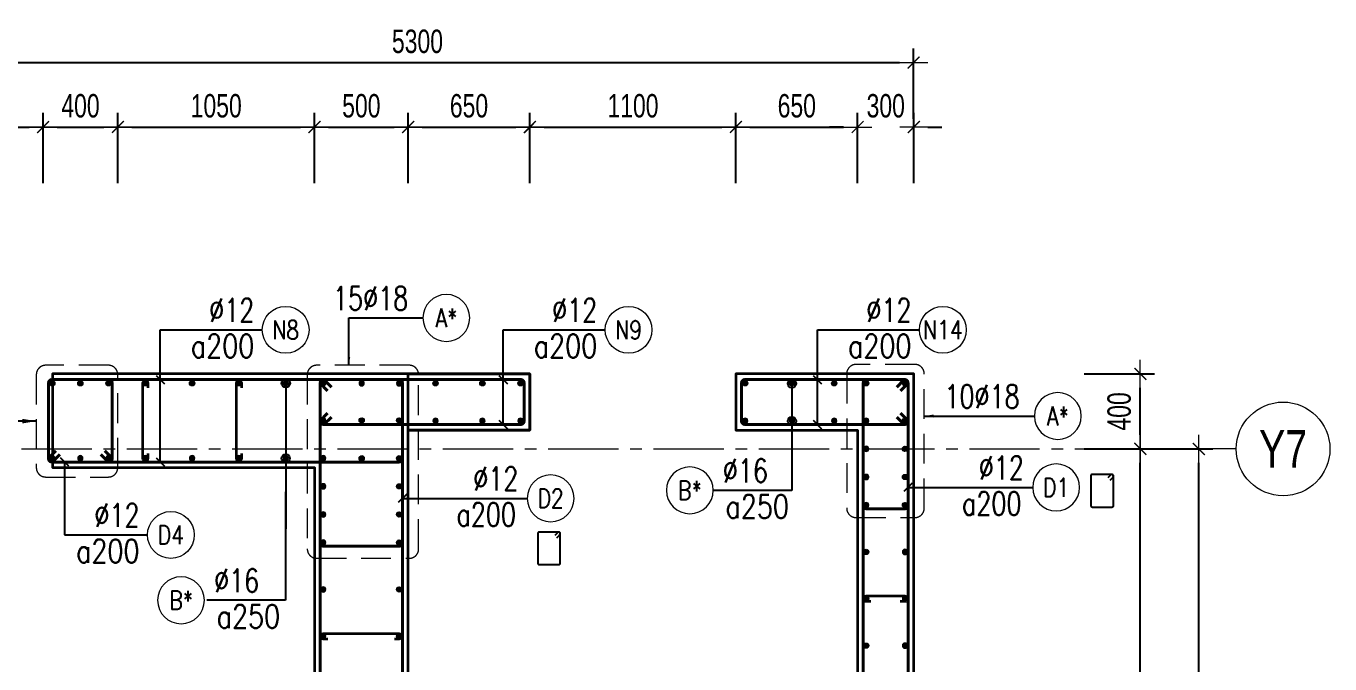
# Model space of a CAD drawing. Header units: millimetres. Extents: x 988833 to 1318015, y -9365 to 47591.
# Drawn here: x 1016543 to 1023507, y 11339 to 14743 of the extents above; entities that cross this region are included whole.
import ezdxf
from ezdxf.enums import TextEntityAlignment as Align

# ---------------------------------------------------------------- set-up
doc = ezdxf.new("R2010")
doc.units = ezdxf.units.MM
doc.header["$MEASUREMENT"] = 0
doc.linetypes.add('HIDDEN2', pattern=[4.7625, 3.175, -1.5875])
doc.linetypes.add('OF_Grid_1$0$CENTER2', pattern=[1.125, 0.75, -0.125, 0.125, -0.125])
doc.layers.get('0').update_dxf_attribs({"lineweight": 20})
doc.layers.get('Defpoints').update_dxf_attribs({"color": 151, "lineweight": 9})
for name, color, linetype, lineweight in [('KC-LEADER', 153, 'Continuous', 18), ('KC-THEP', 6, 'Continuous', 40), ('NDC_S_DIM', 1, 'Continuous', 15), ('NDC_S_HIDDEN', 8, 'HIDDEN2', 13), ('NDC_S_LEADER', 1, 'Continuous', 15), ('NDC_S_REBAR', 4, 'Continuous', 35), ('NDC_S_STIRRUP', 4, 'Continuous', 40), ('NDC_S_VN TEXT', 7, 'Continuous', 20), ('NDC_S_WALL', 6, 'Continuous', 35), ('OF_Core wall_1.2(B1-19F)$0$OF_Core wall_2(B3-19F)$0$NDC_S_WALL', 6, 'Continuous', 35), ('OF_Core wall_2(B3-19F)$0$NDC_S_WALL', 6, 'Continuous', 35), ('OF_Grid_1$0$NDC_S_AXIS', 5, 'OF_Grid_1$0$CENTER2', 13), ('OF_Grid_1$0$NDC_S_SYMBOL', 1, 'Continuous', 15), ('OF_Grid_1$0$NDC_S_TEXT SYMBOL', 7, 'Continuous', 20)]:
    doc.layers.add(name, color=color, linetype=linetype, lineweight=lineweight)
doc.layers.add('Ligature', color=1, linetype='Continuous')
doc.styles.add('NDC_ARIAL', font='arial.ttf', dxfattribs={"width": 0.85})
doc.styles.add('NDC_DIM', font='', dxfattribs={"width": 0.75})
doc.styles.add('NDC_EN TXT', font='romans.shx', dxfattribs={"width": 0.8})
doc.styles.add('OF_Grid_1$0$NDC_ANNO', font='', dxfattribs={"width": 0.8})
doc.styles.get('NDC_DIM').set_extended_font_data('Dotum')
doc.styles.get('OF_Grid_1$0$NDC_ANNO').set_extended_font_data('Dotum')
doc.dimstyles.new('NDC_1-50', dxfattribs={"dimscale": 50, "dimtxt": 2.5, "dimasz": 1, "dimexe": 1.5, "dimexo": 0, "dimgap": 0.8, "dimtad": 1, "dimdec": 0, "dimdsep": 46, "dimtxsty": 'NDC_ARIAL', "dimblk": 'DIMMARK', "dimcen": 49999.938995, "dimdle": 1.5, "dimclrd": 1, "dimclre": 1, "dimclrt": 3, "dimadec": 0, "dimazin": 0, "dimtfac": 1, "dimtdec": 0, "dimtix": 1, "dimtmove": 2, "dimatfit": 3, "dimfxl": 1, "dimarcsym": 0})
doc.dimstyles.new('NDC_dim_30', dxfattribs={"dimscale": 30, "dimtxt": 2.5, "dimasz": 1.5, "dimexe": 1.5, "dimexo": 2.5, "dimgap": 1, "dimtad": 1, "dimdec": 0, "dimzin": 0, "dimdsep": 46, "dimtxsty": 'NDC_DIM', "dimblk": 'DIMMARK', "dimcen": 0.09, "dimdle": 1.2, "dimclrd": 1, "dimclre": 1, "dimclrt": 3, "dimadec": 0, "dimazin": 0, "dimtfac": 1, "dimtdec": 0, "dimtix": 1, "dimtofl": 0, "dimtmove": 0, "dimatfit": 3, "dimfxl": 6, "dimfxlon": 1, "dimtolj": 1, "dimtzin": 0, "dimarcsym": 0})
doc.dimstyles.new('NDC_dim_50', dxfattribs={"dimscale": 50, "dimtxt": 2.5, "dimasz": 1.5, "dimexe": 1.5, "dimexo": 2.5, "dimgap": 1, "dimtad": 1, "dimdec": 0, "dimzin": 0, "dimdsep": 46, "dimtxsty": 'NDC_DIM', "dimblk": 'DIMMARK', "dimcen": 0.09, "dimdle": 1.2, "dimclrd": 1, "dimclre": 1, "dimclrt": 3, "dimadec": 0, "dimazin": 0, "dimtfac": 1, "dimtdec": 0, "dimtix": 1, "dimtofl": 0, "dimtmove": 0, "dimatfit": 3, "dimfxl": 6, "dimfxlon": 1, "dimtolj": 1, "dimtzin": 0, "dimarcsym": 0})

# ---------------------------------------------------------------- blocks, each defined once
blk = doc.blocks.new('THEP')
at = {"layer": 'KC-LEADER', "color": 6}
blk.add_circle((0, 0), 14, dxfattribs=at)
at = {"layer": 'KC-THEP'}
for p, q in [((-14, 0), (14, 0)), ((9.9, 9.9), (-9.9, -9.9)), ((-9.9, 9.9), (9.9, -9.9)), ((0, 14), (0, -14))]:
    blk.add_line(p, q, dxfattribs=at)
blk = doc.blocks.new('DIMMARK')
at = {"layer": 'NDC_S_DIM', "color": 1}
blk.add_line((-1.5, 0), (1, 0), dxfattribs=at)
at = {"layer": 'NDC_S_DIM', "color": 2, "const_width": 0.1}
blk.add_lwpolyline([(-0.424, -0.424), (0.424, 0.424)], dxfattribs=at)
blk = doc.blocks.new('*U13')
blk.add_circle((-2.5, 0), 2.5)
at = {"layer": 'NDC_S_VN TEXT', "color": 3, "style": 'NDC_EN TXT', "width": 0.75}
blk.add_attdef('DK1', (0.5, 0.85), '', height=2.5, dxfattribs=at)
at = {"layer": 'NDC_S_VN TEXT', "color": 7, "style": 'NDC_EN TXT', "width": 0.8}
blk.add_attdef('SH2', text='', height=2, dxfattribs=at).set_placement((-2.5, 0), align=Align.MIDDLE)
blk = doc.blocks.new('*U11')
blk.add_circle((-2.5, 0), 2.5)
at = {"layer": 'NDC_S_VN TEXT', "color": 3, "style": 'NDC_EN TXT', "width": 0.75}
for tag, p in [('DK1', (0.5, 0.85)), ('KC1', (0.5, -2.97))]:
    blk.add_attdef(tag, p, '', height=2.5, dxfattribs=at)
at = {"layer": 'NDC_S_VN TEXT', "color": 7, "style": 'NDC_EN TXT', "width": 0.8}
blk.add_attdef('SH2', text='', height=2, dxfattribs=at).set_placement((-2.5, 0), align=Align.MIDDLE)
blk = doc.blocks.new('*U10')
blk.add_circle((2.5, 0), 2.5)
at = {"layer": 'NDC_S_VN TEXT', "color": 3, "style": 'NDC_EN TXT'}
for tag, width, p in [('DK2', 0.75, (-0.85, 0.85)), ('KC2', 0.8, (-0.85, -2.97))]:
    blk.add_attdef(tag, text='', height=2.5, dxfattribs=dict(at, width=width)).set_placement(p, align=Align.RIGHT)
at = {"layer": 'NDC_S_VN TEXT', "color": 7, "style": 'NDC_EN TXT', "width": 0.8}
blk.add_attdef('SH3', text='', height=2, dxfattribs=at).set_placement((2.5, 0), align=Align.MIDDLE)
blk = doc.blocks.new('*D314')
at = {"layer": 'Defpoints', "color": 0, "ltscale": 200, "transparency": 16777216}
for p in [(1017033.4, 14204.1), (1016633.4, 12537.4), (1017033.4, 12568.9)]:
    blk.add_point(p, dxfattribs=at)
at = {"layer": 'NDC_S_DIM', "color": 1, "lineweight": -2, "ltscale": 200, "transparency": 16777216}
for p, q in [((1016633.4, 13904.1), (1016633.4, 14279.1)), ((1017033.4, 13904.1), (1017033.4, 14279.1)), ((1016708.4, 14204.1), (1016958.4, 14204.1))]:
    blk.add_line(p, q, dxfattribs=at)
at = {"layer": 'NDC_S_DIM', "color": 1, "lineweight": -2, "ltscale": 200, "transparency": 16777216, "xscale": 75, "yscale": 75, "zscale": 75, "rotation": 180}
blk.add_blockref('DIMMARK', (1016633.4, 14204.1), dxfattribs=at)
at = {"layer": 'NDC_S_DIM', "color": 1, "lineweight": -2, "ltscale": 200, "transparency": 16777216, "xscale": 75, "yscale": 75, "zscale": 75}
blk.add_blockref('DIMMARK', (1017033.4, 14204.1), dxfattribs=at)
at = {"layer": 'NDC_S_DIM', "color": 3, "ltscale": 200, "transparency": 16777216, "insert": (1016833.4, 14316.7), "char_height": 125, "attachment_point": 5, "style": 'NDC_DIM'}
blk.add_mtext('\\A1;400', dxfattribs=at)
blk = doc.blocks.new('*D315')
at = {"layer": 'Defpoints', "color": 0, "ltscale": 200, "transparency": 16777216}
for p in [(1018083.4, 14204.1), (1017033.4, 12568.9), (1018083.4, 12386.3)]:
    blk.add_point(p, dxfattribs=at)
at = {"layer": 'NDC_S_DIM', "color": 1, "lineweight": -2, "ltscale": 200, "transparency": 16777216}
for p, q in [((1017033.4, 13904.1), (1017033.4, 14279.1)), ((1018083.4, 13904.1), (1018083.4, 14279.1)), ((1017108.4, 14204.1), (1018008.4, 14204.1))]:
    blk.add_line(p, q, dxfattribs=at)
at = {"layer": 'NDC_S_DIM', "color": 1, "lineweight": -2, "ltscale": 200, "transparency": 16777216, "xscale": 75, "yscale": 75, "zscale": 75, "rotation": 180}
blk.add_blockref('DIMMARK', (1017033.4, 14204.1), dxfattribs=at)
at = {"layer": 'NDC_S_DIM', "color": 1, "lineweight": -2, "ltscale": 200, "transparency": 16777216, "xscale": 75, "yscale": 75, "zscale": 75}
blk.add_blockref('DIMMARK', (1018083.4, 14204.1), dxfattribs=at)
at = {"layer": 'NDC_S_DIM', "color": 3, "ltscale": 200, "transparency": 16777216, "insert": (1017558.4, 14316.7), "char_height": 125, "attachment_point": 5, "style": 'NDC_DIM'}
blk.add_mtext('\\A1;1050', dxfattribs=at)
blk = doc.blocks.new('*D316')
at = {"layer": 'Defpoints', "color": 0, "ltscale": 200, "transparency": 16777216}
for p in [(1018583.4, 14204.1), (1018583.4, 12586.3), (1018083.4, 12386.3)]:
    blk.add_point(p, dxfattribs=at)
at = {"layer": 'NDC_S_DIM', "color": 1, "lineweight": -2, "ltscale": 200, "transparency": 16777216}
for p, q in [((1018083.4, 13904.1), (1018083.4, 14279.1)), ((1018583.4, 13904.1), (1018583.4, 14279.1)), ((1018158.4, 14204.1), (1018508.4, 14204.1))]:
    blk.add_line(p, q, dxfattribs=at)
at = {"layer": 'NDC_S_DIM', "color": 1, "lineweight": -2, "ltscale": 200, "transparency": 16777216, "xscale": 75, "yscale": 75, "zscale": 75, "rotation": 180}
blk.add_blockref('DIMMARK', (1018083.4, 14204.1), dxfattribs=at)
at = {"layer": 'NDC_S_DIM', "color": 1, "lineweight": -2, "ltscale": 200, "transparency": 16777216, "xscale": 75, "yscale": 75, "zscale": 75}
blk.add_blockref('DIMMARK', (1018583.4, 14204.1), dxfattribs=at)
at = {"layer": 'NDC_S_DIM', "color": 3, "ltscale": 200, "transparency": 16777216, "insert": (1018333.4, 14316.7), "char_height": 125, "attachment_point": 5, "style": 'NDC_DIM'}
blk.add_mtext('\\A1;500', dxfattribs=at)
blk = doc.blocks.new('*D317')
at = {"layer": 'Defpoints', "color": 0, "ltscale": 200, "transparency": 16777216}
for p in [(1019233.2, 14204.1), (1018583.4, 12586.3), (1019233.2, 12586.3)]:
    blk.add_point(p, dxfattribs=at)
at = {"layer": 'NDC_S_DIM', "color": 1, "lineweight": -2, "ltscale": 200, "transparency": 16777216}
for p, q in [((1018583.4, 13904.1), (1018583.4, 14279.1)), ((1019233.2, 13904.1), (1019233.2, 14279.1)), ((1018658.4, 14204.1), (1019158.2, 14204.1))]:
    blk.add_line(p, q, dxfattribs=at)
at = {"layer": 'NDC_S_DIM', "color": 1, "lineweight": -2, "ltscale": 200, "transparency": 16777216, "xscale": 75, "yscale": 75, "zscale": 75, "rotation": 180}
blk.add_blockref('DIMMARK', (1018583.4, 14204.1), dxfattribs=at)
at = {"layer": 'NDC_S_DIM', "color": 1, "lineweight": -2, "ltscale": 200, "transparency": 16777216, "xscale": 75, "yscale": 75, "zscale": 75}
blk.add_blockref('DIMMARK', (1019233.2, 14204.1), dxfattribs=at)
at = {"layer": 'NDC_S_DIM', "color": 3, "ltscale": 200, "transparency": 16777216, "insert": (1018908.3, 14316.7), "char_height": 125, "attachment_point": 5, "style": 'NDC_DIM'}
blk.add_mtext('\\A1;650', dxfattribs=at)
blk = doc.blocks.new('*D318')
at = {"layer": 'Defpoints', "color": 0, "ltscale": 200, "transparency": 16777216}
for p in [(1020334.2, 14204.1), (1019234.2, 12586.3), (1020334.2, 12586.3)]:
    blk.add_point(p, dxfattribs=at)
at = {"layer": 'NDC_S_DIM', "color": 1, "lineweight": -2, "ltscale": 200, "transparency": 16777216}
for p, q in [((1019234.2, 13904.1), (1019234.2, 14279.1)), ((1020334.2, 13904.1), (1020334.2, 14279.1)), ((1019309.2, 14204.1), (1020259.2, 14204.1))]:
    blk.add_line(p, q, dxfattribs=at)
at = {"layer": 'NDC_S_DIM', "color": 1, "lineweight": -2, "ltscale": 200, "transparency": 16777216, "xscale": 75, "yscale": 75, "zscale": 75, "rotation": 180}
blk.add_blockref('DIMMARK', (1019234.2, 14204.1), dxfattribs=at)
at = {"layer": 'NDC_S_DIM', "color": 1, "lineweight": -2, "ltscale": 200, "transparency": 16777216, "xscale": 75, "yscale": 75, "zscale": 75}
blk.add_blockref('DIMMARK', (1020334.2, 14204.1), dxfattribs=at)
at = {"layer": 'NDC_S_DIM', "color": 3, "ltscale": 200, "transparency": 16777216, "insert": (1019784.2, 14316.7), "char_height": 125, "attachment_point": 5, "style": 'NDC_DIM'}
blk.add_mtext('\\A1;1100', dxfattribs=at)
blk = doc.blocks.new('*D319')
at = {"layer": 'Defpoints', "color": 0, "ltscale": 200, "transparency": 16777216}
for p in [(1020984.2, 14204.1), (1020334.2, 12586.3), (1020984.2, 12586.3)]:
    blk.add_point(p, dxfattribs=at)
at = {"layer": 'NDC_S_DIM', "color": 1, "lineweight": -2, "ltscale": 200, "transparency": 16777216}
for p, q in [((1020334.2, 13904.1), (1020334.2, 14279.1)), ((1020984.2, 13904.1), (1020984.2, 14279.1)), ((1020409.2, 14204.1), (1020909.2, 14204.1))]:
    blk.add_line(p, q, dxfattribs=at)
at = {"layer": 'NDC_S_DIM', "color": 1, "lineweight": -2, "ltscale": 200, "transparency": 16777216, "xscale": 75, "yscale": 75, "zscale": 75, "rotation": 180}
blk.add_blockref('DIMMARK', (1020334.2, 14204.1), dxfattribs=at)
at = {"layer": 'NDC_S_DIM', "color": 1, "lineweight": -2, "ltscale": 200, "transparency": 16777216, "xscale": 75, "yscale": 75, "zscale": 75}
blk.add_blockref('DIMMARK', (1020984.2, 14204.1), dxfattribs=at)
at = {"layer": 'NDC_S_DIM', "color": 3, "ltscale": 200, "transparency": 16777216, "insert": (1020659.2, 14316.7), "char_height": 125, "attachment_point": 5, "style": 'NDC_DIM'}
blk.add_mtext('\\A1;650', dxfattribs=at)
blk = doc.blocks.new('*D320')
at = {"layer": 'Defpoints', "color": 0, "ltscale": 200, "transparency": 16777216}
for p in [(1021284.2, 14204.1), (1020984.2, 12586.3), (1021284.2, 12586.3)]:
    blk.add_point(p, dxfattribs=at)
at = {"layer": 'NDC_S_DIM', "color": 1, "lineweight": -2, "ltscale": 200, "transparency": 16777216}
for p, q in [((1020984.2, 13904.1), (1020984.2, 14279.1)), ((1021284.2, 13904.1), (1021284.2, 14279.1)), ((1020909.2, 14204.1), (1020834.2, 14204.1)), ((1021359.2, 14204.1), (1021434.2, 14204.1))]:
    blk.add_line(p, q, dxfattribs=at)
at = {"layer": 'NDC_S_DIM', "color": 1, "lineweight": -2, "ltscale": 200, "transparency": 16777216, "xscale": 75, "yscale": 75, "zscale": 75}
blk.add_blockref('DIMMARK', (1020984.2, 14204.1), dxfattribs=at)
at = {"layer": 'NDC_S_DIM', "color": 1, "lineweight": -2, "ltscale": 200, "transparency": 16777216, "xscale": 75, "yscale": 75, "zscale": 75, "rotation": 180}
blk.add_blockref('DIMMARK', (1021284.2, 14204.1), dxfattribs=at)
at = {"layer": 'NDC_S_DIM', "color": 3, "ltscale": 200, "transparency": 16777216, "insert": (1021134.2, 14316.7), "char_height": 125, "attachment_point": 5, "style": 'NDC_DIM'}
blk.add_mtext('\\A1;300', dxfattribs=at)
blk = doc.blocks.new('*U57')
at = {"layer": 'OF_Grid_1$0$NDC_S_SYMBOL'}
blk.add_line((-5, 0), (-9, 0), dxfattribs=at)
blk.add_circle((0, 0), 5, dxfattribs=at)
at = {"layer": 'OF_Grid_1$0$NDC_S_TEXT SYMBOL', "color": 7, "style": 'OF_Grid_1$0$NDC_ANNO', "width": 0.8}
blk.add_attdef('GRID', text='', height=4, rotation=90, dxfattribs=at).set_placement((0, 0), align=Align.MIDDLE)
blk = doc.blocks.new('*D326')
at = {"layer": 'Defpoints', "color": 0, "ltscale": 200, "transparency": 16777216}
for p in [(1016633.4, 14204.1), (1016633.4, 13910.7), (1015983.2, 13840.4)]:
    blk.add_point(p, dxfattribs=at)
at = {"layer": 'NDC_S_DIM', "color": 1, "lineweight": -2, "ltscale": 200, "transparency": 16777216}
for p, q in [((1015983.2, 13965.4), (1015983.2, 14279.1)), ((1016633.4, 14035.7), (1016633.4, 14279.1)), ((1016058.2, 14204.1), (1016558.4, 14204.1))]:
    blk.add_line(p, q, dxfattribs=at)
at = {"layer": 'NDC_S_DIM', "color": 1, "lineweight": -2, "ltscale": 200, "transparency": 16777216, "xscale": 75, "yscale": 75, "zscale": 75, "rotation": 180}
blk.add_blockref('DIMMARK', (1015983.2, 14204.1), dxfattribs=at)
at = {"layer": 'NDC_S_DIM', "color": 1, "lineweight": -2, "ltscale": 200, "transparency": 16777216, "xscale": 75, "yscale": 75, "zscale": 75}
blk.add_blockref('DIMMARK', (1016633.4, 14204.1), dxfattribs=at)
at = {"layer": 'NDC_S_DIM', "color": 3, "ltscale": 200, "transparency": 16777216, "insert": (1016308.3, 14316.7), "char_height": 125, "attachment_point": 5, "style": 'NDC_DIM'}
blk.add_mtext('\\A1;650', dxfattribs=at)
blk = doc.blocks.new('*D327')
at = {"layer": 'Defpoints', "color": 0, "ltscale": 200, "transparency": 16777216}
for p in [(1021283.2, 14548.1), (1015983.2, 13840.4), (1021283.2, 12886.3)]:
    blk.add_point(p, dxfattribs=at)
at = {"layer": 'NDC_S_DIM', "color": 1, "lineweight": -2, "ltscale": 200, "transparency": 16777216}
for p, q in [((1015983.2, 14248.1), (1015983.2, 14623.1)), ((1021283.2, 14248.1), (1021283.2, 14623.1)), ((1016058.2, 14548.1), (1021208.2, 14548.1))]:
    blk.add_line(p, q, dxfattribs=at)
at = {"layer": 'NDC_S_DIM', "color": 1, "lineweight": -2, "ltscale": 200, "transparency": 16777216, "xscale": 75, "yscale": 75, "zscale": 75, "rotation": 180}
blk.add_blockref('DIMMARK', (1015983.2, 14548.1), dxfattribs=at)
at = {"layer": 'NDC_S_DIM', "color": 1, "lineweight": -2, "ltscale": 200, "transparency": 16777216, "xscale": 75, "yscale": 75, "zscale": 75}
blk.add_blockref('DIMMARK', (1021283.2, 14548.1), dxfattribs=at)
at = {"layer": 'NDC_S_DIM', "color": 3, "ltscale": 200, "transparency": 16777216, "insert": (1018633.2, 14660.6), "char_height": 125, "attachment_point": 5, "style": 'NDC_DIM'}
blk.add_mtext('\\A1;5300', dxfattribs=at)
blk = doc.blocks.new('*D328')
at = {"layer": 'Defpoints', "color": 0, "transparency": 16777216}
for p in [(1021283.2, 12486.3), (1022494, 12486.3), (1021283.2, 886.3)]:
    blk.add_point(p, dxfattribs=at)
at = {"layer": 'NDC_S_DIM', "color": 1, "lineweight": -2, "transparency": 16777216}
for p, q in [((1022194, 12486.3), (1022569, 12486.3)), ((1022494, 961.3), (1022494, 12411.3)), ((1022194, 886.3), (1022569, 886.3))]:
    blk.add_line(p, q, dxfattribs=at)
at = {"layer": 'NDC_S_DIM', "color": 1, "lineweight": -2, "transparency": 16777216, "xscale": 75, "yscale": 75, "zscale": 75}
for p, rotation in [((1022494, 12486.3), 90), ((1022494, 886.3), 270)]:
    blk.add_blockref('DIMMARK', p, dxfattribs=dict(at, rotation=rotation))
at = {"layer": 'NDC_S_DIM', "color": 3, "transparency": 16777216, "insert": (1022381.4, 6686.3), "char_height": 125, "attachment_point": 5, "rotation": 90, "style": 'NDC_DIM'}
blk.add_mtext('\\A1;11600', dxfattribs=at)
blk = doc.blocks.new('*D329')
at = {"layer": 'Defpoints', "color": 0, "ltscale": 200, "transparency": 16777216}
for p in [(1021283.2, 12886.3), (1022494, 12886.3), (1021283.4, 12486.3)]:
    blk.add_point(p, dxfattribs=at)
at = {"layer": 'NDC_S_DIM', "color": 1, "lineweight": -2, "ltscale": 200, "transparency": 16777216}
for p, q in [((1022194, 12886.3), (1022569, 12886.3)), ((1022494, 12561.3), (1022494, 12811.3)), ((1022194, 12486.3), (1022569, 12486.3))]:
    blk.add_line(p, q, dxfattribs=at)
at = {"layer": 'NDC_S_DIM', "color": 1, "lineweight": -2, "ltscale": 200, "transparency": 16777216, "xscale": 75, "yscale": 75, "zscale": 75}
for p, rotation in [((1022494, 12886.3), 90), ((1022494, 12486.3), 270)]:
    blk.add_blockref('DIMMARK', p, dxfattribs=dict(at, rotation=rotation))
at = {"layer": 'NDC_S_DIM', "color": 3, "ltscale": 200, "transparency": 16777216, "insert": (1022381.4, 12686.3), "char_height": 125, "attachment_point": 5, "rotation": 90, "style": 'NDC_DIM'}
blk.add_mtext('\\A1;400', dxfattribs=at)
blk = doc.blocks.new('*D331')
at = {"layer": 'Defpoints', "color": 0, "ltscale": 200, "transparency": 16777216}
for p in [(1021283.2, 12486.3), (1022806.6, 12486.3), (1021283.2, 886.6)]:
    blk.add_point(p, dxfattribs=at)
at = {"layer": 'NDC_S_DIM', "color": 1, "lineweight": -2, "ltscale": 200, "transparency": 16777216}
for p, q in [((1022506.6, 12486.3), (1022881.6, 12486.3)), ((1022806.6, 961.6), (1022806.6, 12411.3)), ((1022506.6, 886.6), (1022881.6, 886.6))]:
    blk.add_line(p, q, dxfattribs=at)
at = {"layer": 'NDC_S_DIM', "color": 1, "lineweight": -2, "ltscale": 200, "transparency": 16777216, "xscale": 75, "yscale": 75, "zscale": 75}
for p, rotation in [((1022806.6, 12486.3), 90), ((1022806.6, 886.6), 270)]:
    blk.add_blockref('DIMMARK', p, dxfattribs=dict(at, rotation=rotation))
at = {"layer": 'NDC_S_DIM', "color": 3, "ltscale": 200, "transparency": 16777216, "insert": (1022694, 6686.4), "char_height": 125, "attachment_point": 5, "rotation": 90, "style": 'NDC_DIM'}
blk.add_mtext('\\A1;11600', dxfattribs=at)

msp = doc.modelspace()

# ---------------------------------------------------------------- linework, layer by layer
at = {"layer": 'Ligature'}
for points in [[(1022332.3, 12319.7), (1022348.3, 12335.7, 0.668179), (1022342.5, 12349.6), (1022237.9, 12349.6, 0.414214), (1022229.7, 12341.5), (1022229.7, 12184.4, 0.414214), (1022237.9, 12176.2), (1022342.5, 12176.2, 0.414214), (1022350.7, 12184.4), (1022350.7, 12341.5, 0.668179), (1022336.7, 12347.2), (1022320.8, 12331.3)], [(1019377.8, 12012.1), (1019393.8, 12028, 0.668179), (1019388, 12042), (1019283.4, 12042, 0.414214), (1019275.2, 12033.8), (1019275.2, 11876.7, 0.414214), (1019283.4, 11868.5), (1019388, 11868.5, 0.414214), (1019396.2, 11876.7), (1019396.2, 12033.8, 0.668179), (1019382.3, 12039.6), (1019366.3, 12023.6)]]:
    msp.add_lwpolyline(points, format="xyb", dxfattribs=at)
at = {"layer": 'NDC_S_HIDDEN', "ltscale": 50}
for points in [[(1016982.6, 12932.5), (1016647.4, 12932.5, 0.414214), (1016597.4, 12882.5), (1016597.4, 12386.3, 0.414214), (1016647.4, 12336.3), (1016982.6, 12336.3, 0.414214), (1017032.6, 12386.3), (1017032.6, 12882.5, 0.414214)], [(1018589.4, 12932.5), (1018094.7, 12932.5, 0.414214), (1018044.7, 12882.5), (1018044.7, 11952.4, 0.414214), (1018094.7, 11902.4), (1018589.4, 11902.4, 0.414214), (1018639.4, 11952.4), (1018639.4, 12882.5, 0.414214)], [(1021290, 12937), (1020975.6, 12937, 0.414214), (1020925.6, 12887), (1020925.6, 12170, 0.414214), (1020975.6, 12120), (1021290, 12120, 0.414214), (1021340, 12170), (1021340, 12887, 0.414214)]]:
    msp.add_lwpolyline(points, format="xyb", close=True, dxfattribs=at)
at = {"layer": 'NDC_S_REBAR'}
for points in [[(1017194.9, 12811.3), (1017194.9, 12836.3, 1), (1017164.9, 12836.3), (1017164.9, 12436.3, 1), (1017194.9, 12436.3), (1017194.9, 12461.3)], [(1017694.9, 12811.3), (1017694.9, 12836.3, 1), (1017664.9, 12836.3), (1017664.9, 12436.3, 1), (1017694.9, 12436.3), (1017694.9, 12461.3)], [(1021054.9, 11671.3), (1021029.9, 11671.3, -1), (1021029.9, 11701.3), (1021237, 11701.3, -1), (1021237, 11671.3), (1021212, 11671.3)], [(1018154.9, 11471.3), (1018129.9, 11471.3, -1), (1018129.9, 11501.3), (1018535.4, 11501.3, -1), (1018535.4, 11471.3), (1018510.4, 11471.3)]]:
    msp.add_lwpolyline(points, format="xyb", dxfattribs=at)
at = {"layer": 'NDC_S_STIRRUP'}
for points in [[(1016722.6, 12456.3), (1016682.6, 12416.3, -0.414214), (1016662.6, 12436.3), (1016662.6, 12836.3, -0.414214), (1016682.6, 12856.3), (1018533.4, 12856.3, -0.414214), (1018553.4, 12836.3), (1018553.4, 12436.3, -0.414214), (1018533.4, 12416.3), (1016682.6, 12416.3, -0.414214), (1016662.6, 12436.3), (1016702.6, 12476.3)], [(1016962.6, 12476.3), (1017002.6, 12436.3, -0.414214), (1016982.6, 12416.3), (1016682.6, 12416.3, -0.414214), (1016662.6, 12436.3), (1016662.6, 12836.3, -0.414214), (1016682.6, 12856.3), (1016982.6, 12856.3, -0.414214), (1017002.6, 12836.3), (1017002.6, 12436.3, -0.414214), (1016982.6, 12416.3), (1016942.6, 12456.3)], [(1018153.4, 12796.3), (1018113.4, 12836.3, -0.414214), (1018133.4, 12856.3), (1018533.4, 12856.3, -0.414214), (1018553.4, 12836.3), (1018553.4, 11986.5, -0.414214), (1018533.4, 11966.5), (1018133.4, 11966.5, -0.414214), (1018113.4, 11986.5), (1018113.4, 12836.3, -0.414214), (1018133.4, 12856.3), (1018173.4, 12816.3)], [(1018543.4, 3317.7), (1018553.4, 3287.7), (1018553.4, 12836.3, 0.414214), (1018533.4, 12856.3), (1018133.4, 12856.3, 0.414214), (1018113.4, 12836.3), (1018113.4, 9587), (1018113.4, 9587)], [(1018173.4, 12656.3), (1018133.4, 12616.3, -0.414214), (1018113.4, 12636.3), (1018113.4, 12836.3, -0.414214), (1018133.4, 12856.3), (1019183.4, 12856.3, -0.414214), (1019203.4, 12836.3), (1019203.4, 12636.3, -0.414358), (1019183.4, 12616.3), (1018133.4, 12616.3, -0.414214), (1018113.4, 12636.3), (1018153.4, 12676.3)], [(1021193.4, 12656.3), (1021233.4, 12616.3, 0.414214), (1021253.4, 12636.3), (1021253.4, 12836.3, 0.414214), (1021233.4, 12856.3), (1020383.4, 12856.3, 0.414214), (1020363.4, 12836.3), (1020363.4, 12636.3, 0.414358), (1020383.4, 12616.3), (1021233.4, 12616.3, 0.414214), (1021253.4, 12636.3), (1021213.4, 12676.3)], [(1021213.4, 576.3), (1021253.4, 536.3, -0.414214), (1021233.4, 516.3), (1021033.4, 516.3, -0.414214), (1021013.4, 536.3), (1021013.4, 12836.3, -0.414214), (1021033.4, 12856.3), (1021233.4, 12856.3, -0.414214), (1021253.4, 12836.3), (1021253.4, 536.3, -0.414214), (1021233.4, 516.3), (1021193.4, 556.3)], [(1021213.4, 12796.3), (1021253.4, 12836.3, 0.414214), (1021233.4, 12856.3), (1021033.4, 12856.3, 0.414214), (1021013.4, 12836.3), (1021013.4, 12186.3, 0.414214), (1021033.4, 12166.3), (1021233.4, 12166.3, 0.414214), (1021253.4, 12186.3), (1021253.4, 12836.3, 0.414214), (1021233.4, 12856.3), (1021193.4, 12816.3)]]:
    msp.add_lwpolyline(points, format="xyb", dxfattribs=at)
at = {"layer": 'NDC_S_WALL'}
for points in [[(1018583.4, 786.3), (1018583.4, 12586.3), (1019233.4, 12586.3), (1019233.4, 12586.3), (1019233.4, 12886.3), (1019233.4, 12886.3), (1016683.4, 12886.3), (1016683.4, 12886.3), (1016683.4, 12386.3), (1016683.4, 12386.3), (1018083.4, 12386.3), (1018083.4, 12386.3), (1018083.4, 10836.3), (1018083.4, 10836.3), (1016683.4, 10836.3), (1016683.4, 10536.3), (1018083.4, 10536.3), (1018083.4, 10536.3), (1018083.4, 3486.3)], [(1021283.4, 486.3), (1021283.4, 12886.3), (1021283.4, 12886.3), (1020333.4, 12886.3), (1020333.4, 12886.3), (1020333.4, 12586.3), (1020333.4, 12586.3), (1020983.4, 12586.3), (1020983.4, 786.3)]]:
    msp.add_lwpolyline(points, dxfattribs=at)
at = {"layer": 'OF_Core wall_1.2(B1-19F)$0$OF_Core wall_2(B3-19F)$0$NDC_S_WALL'}
msp.add_lwpolyline([(1018583.4, 12886.3), (1019233.4, 12886.3), (1019233.4, 12586.3), (1018583.4, 12586.3)], close=True, dxfattribs=at)
at = {"layer": 'OF_Core wall_2(B3-19F)$0$NDC_S_WALL'}
msp.add_lwpolyline([(1018582.6, 12886.3), (1019233.4, 12886.3), (1019233.4, 12586.3), (1018582.6, 12586.3)], dxfattribs=at)
at = {"layer": 'OF_Grid_1$0$NDC_S_AXIS', "ltscale": 500}
msp.add_line((1006956.3, 12486.3), (1022806.6, 12486.3), dxfattribs=at)

# ---------------------------------------------------------------- block references
at = {"layer": 'KC-THEP'}
for p, rotation in [((1016682.6, 12836.3), 189.6685645188915), ((1016832.6, 12836.3), 189.6685645188915), ((1016982.6, 12836.3), 189.6685645188915), ((1017179.9, 12836.3), 189.6685644363809), ((1017429.1, 12836.3), 189.6685644363809), ((1017429.9, 12836.3), 189.6685644363809), ((1017679.9, 12836.3), 189.6685644363809), ((1017929.9, 12836.3), 189.6685644363809), ((1018129.9, 12836.3), 189.6685644363809), ((1018729.9, 12836.3), 189.6685644363809), ((1018979.9, 12836.3), 189.6685644363809), ((1019183.4, 12836.3), 189.6685644363809), ((1020383.4, 12836.3), 189.6685644363809), ((1020633.4, 12836.3), 189.6685644363809), ((1020858.9, 12836.3), 189.6685644363809), ((1021029.9, 12836.3), 189.6685644363809), ((1018335.3, 12638), 9.668564436380898), ((1018535.4, 12638), 9.668564436380898), ((1021237, 12636.3), 9.668564436380898), ((1021237, 12486.3), 9.668564436380898), ((1018335.3, 12436.3), 9.668564436380898), ((1018535.4, 12436.3), 9.668564436380898), ((1021237, 12336.3), 9.668564436380898), ((1018535.4, 12286.3), 9.668564436380898), ((1021237, 12186.3), 9.668564436380898), ((1018535.4, 12136.3), 9.668564436380898), ((1018535.4, 11986.3), 9.66856443638085), ((1021029.9, 11936.3), 189.6685644363809), ((1018535.4, 11736.3), 9.66856443638085), ((1021029.9, 11686.3), 189.6685644363809), ((1018535.4, 11486.3), 9.66856443638085), ((1021029.9, 11436.3), 189.6685644363809)]:
    msp.add_blockref('THEP', p, dxfattribs=dict(at, rotation=rotation))
at = {"layer": 'KC-THEP', "xscale": -1}
for p, rotation in [((1018335.3, 12836.3), 170.331435563619), ((1018535.4, 12836.3), 170.331435563619), ((1021237, 12836.3), 170.331435563619), ((1018129.9, 12638), 350.3314355636191), ((1018729.9, 12636.3), 350.3314355636191), ((1018979.9, 12636.3), 350.3314355636191), ((1019183.4, 12636.3), 350.3314355636191), ((1020383.4, 12636.3), 350.3314355636191), ((1020633.4, 12636.3), 350.3314355636191), ((1020858.9, 12636.3), 350.3314355636191), ((1021029.9, 12636.3), 350.3314355636191), ((1021029.9, 12486.3), 350.3314355636191), ((1016682.6, 12436.3), 350.3314356461296), ((1016832.6, 12436.3), 350.3314356461296), ((1016982.6, 12436.3), 350.3314356461296), ((1017179.9, 12436.3), 350.3314355636191), ((1017429.1, 12436.3), 350.3314355636191), ((1017429.9, 12436.3), 350.3314355636191), ((1017679.9, 12436.3), 350.3314355636191), ((1017929.9, 12436.3), 350.3314355636191), ((1018129.9, 12436.3), 350.3314355636191), ((1021029.9, 12336.3), 350.3314355636191), ((1018129.9, 12286.3), 350.3314355636191), ((1021029.9, 12186.3), 350.3314355636191), ((1018129.9, 12136.3), 350.3314355636191), ((1018129.9, 11986.3), 350.3314355636191), ((1021237, 11936.3), 170.331435563619), ((1018129.9, 11736.3), 350.3314355636191), ((1021237, 11686.3), 170.331435563619), ((1018129.9, 11486.3), 350.3314355636191), ((1021237, 11436.3), 170.331435563619)]:
    msp.add_blockref('THEP', p, dxfattribs=dict(at, rotation=rotation))
at = {"layer": 'NDC_S_VN TEXT'}
ref = msp.add_blockref('*U13', (1018662.5, 13185.2), dxfattribs=dict(at, xscale=-50, yscale=50, zscale=50))
ref.add_attrib('SH2', 'A*', dxfattribs={"color": 7, "height": 100, "style": 'NDC_EN TXT', "width": 0.8}).set_placement((1018787.5, 13185.2), align=Align.MIDDLE)
ref.add_attrib('DK1', '15%%C18', (1018182.1, 13227.5), dxfattribs={"color": 3, "height": 125, "style": 'NDC_EN TXT', "width": 0.75})
at = {"layer": 'NDC_S_VN TEXT', "xscale": 50, "yscale": 50, "zscale": 50}
for p, values in [((1017804.2, 13121.6), {'SH3': 'N8', 'DK2': '%%C12', 'KC2': 'a200'}), ((1019635.8, 13121.6), {'SH3': 'N9', 'DK2': '%%C12', 'KC2': 'a200'}), ((1021314.3, 13121.6), {'SH3': 'N14', 'DK2': '%%C12', 'KC2': 'a200'}), ((1017191.3, 12027.1), {'SH3': 'D4', 'DK2': '%%C12', 'KC2': 'a200'})]:
    msp.add_blockref('*U10', p, dxfattribs=at).add_auto_attribs(values)
at = {"layer": 'NDC_S_VN TEXT'}
ref = msp.add_blockref('*U13', (1021928.1, 12661.7), dxfattribs=dict(at, xscale=-50, yscale=50, zscale=50))
ref.add_attrib('SH2', 'A*', dxfattribs={"color": 7, "height": 100, "style": 'NDC_EN TXT', "width": 0.8}).set_placement((1022053.1, 12661.7), align=Align.MIDDLE)
ref.add_attrib('DK1', '10%%C18', (1021447.7, 12704), dxfattribs={"color": 3, "height": 125, "style": 'NDC_EN TXT', "width": 0.75})
ref = msp.add_blockref('*U10', (1020212.8, 12265.2), dxfattribs=dict(at, xscale=-50, yscale=50, zscale=50))
ref.add_attrib('SH3', 'B*', dxfattribs={"color": 7, "height": 100, "style": 'NDC_EN TXT', "width": 0.8}).set_placement((1020087.8, 12265.2), align=Align.MIDDLE)
ref.add_attrib('DK2', '%%C16', dxfattribs={"color": 3, "height": 125, "style": 'NDC_EN TXT', "width": 0.75}).set_placement((1020505.3, 12307.5), align=Align.RIGHT)
ref.add_attrib('KC2', 'a250', dxfattribs={"color": 3, "height": 125, "style": 'NDC_EN TXT', "width": 0.8}).set_placement((1020617.2, 12116.6), align=Align.RIGHT)
ref = msp.add_blockref('*U11', (1021919.4, 12280.7), dxfattribs=dict(at, xscale=-50, yscale=50, zscale=50))
ref.add_attrib('SH2', 'D1', dxfattribs={"color": 7, "height": 100, "style": 'NDC_EN TXT', "width": 0.8}).set_placement((1022044.4, 12280.7), align=Align.MIDDLE)
ref.add_attrib('DK1', '%%C12', (1021631, 12323), dxfattribs={"color": 3, "height": 125, "style": 'NDC_EN TXT', "width": 0.75})
ref.add_attrib('KC1', 'a200', (1021541.7, 12132.1), dxfattribs={"color": 3, "height": 125, "style": 'NDC_EN TXT', "width": 0.75})
ref = msp.add_blockref('*U11', (1019219.4, 12222.4), dxfattribs=dict(at, xscale=-50, yscale=50, zscale=50))
ref.add_attrib('SH2', 'D2', dxfattribs={"color": 7, "height": 100, "style": 'NDC_EN TXT', "width": 0.8}).set_placement((1019344.4, 12222.4), align=Align.MIDDLE)
ref.add_attrib('DK1', '%%C12', (1018931, 12264.7), dxfattribs={"color": 3, "height": 125, "style": 'NDC_EN TXT', "width": 0.75})
ref.add_attrib('KC1', 'a200', (1018841.7, 12073.8), dxfattribs={"color": 3, "height": 125, "style": 'NDC_EN TXT', "width": 0.75})
ref = msp.add_blockref('*U10', (1017495.5, 11678.5), dxfattribs=dict(at, xscale=-50, yscale=50, zscale=50))
ref.add_attrib('SH3', 'B*', dxfattribs={"color": 7, "height": 100, "style": 'NDC_EN TXT', "width": 0.8}).set_placement((1017370.5, 11678.5), align=Align.MIDDLE)
ref.add_attrib('DK2', '%%C16', dxfattribs={"color": 3, "height": 125, "style": 'NDC_EN TXT', "width": 0.75}).set_placement((1017788, 11720.8), align=Align.RIGHT)
ref.add_attrib('KC2', 'a250', dxfattribs={"color": 3, "height": 125, "style": 'NDC_EN TXT', "width": 0.8}).set_placement((1017899.9, 11529.9), align=Align.RIGHT)
at = {"layer": 'OF_Grid_1$0$NDC_S_AXIS'}
ref = msp.add_blockref('*U57', (1023256.6, 12486.3), dxfattribs=dict(at, xscale=50, yscale=50, zscale=50))
ref.add_attrib('GRID', 'Y7', dxfattribs={"layer": 'OF_Grid_1$0$NDC_S_TEXT SYMBOL', "color": 7, "height": 200, "style": 'OF_Grid_1$0$NDC_ANNO', "width": 0.8}).set_placement((1023256.6, 12486.3), align=Align.MIDDLE)

# ---------------------------------------------------------------- dimensions: what is measured, and where the dimension line sits
at = {"layer": 'NDC_S_DIM', "ltscale": 200}
for base, p1, p2, picture, middle in [((1021283.2, 14548.1), (1015983.2, 13840.4), (1021283.2, 12886.3), '*D327', (1018633.2, 14660.6)), ((1016633.4, 14204.1), (1015983.2, 13840.4), (1016633.4, 13910.7), '*D326', (1016308.3, 14316.7)), ((1017033.4, 14204.1), (1016633.4, 12537.4), (1017033.4, 12568.9), '*D314', (1016833.4, 14316.7)), ((1018083.4, 14204.1), (1017033.4, 12568.9), (1018083.4, 12386.3), '*D315', (1017558.4, 14316.7)), ((1018583.4, 14204.1), (1018083.4, 12386.3), (1018583.4, 12586.3), '*D316', (1018333.4, 14316.7)), ((1019233.2, 14204.1), (1018583.4, 12586.3), (1019233.2, 12586.3), '*D317', (1018908.3, 14316.7)), ((1020334.2, 14204.1), (1019234.2, 12586.3), (1020334.2, 12586.3), '*D318', (1019784.2, 14316.7)), ((1020984.2, 14204.1), (1020334.2, 12586.3), (1020984.2, 12586.3), '*D319', (1020659.2, 14316.7)), ((1021284.2, 14204.1), (1020984.2, 12586.3), (1021284.2, 12586.3), '*D320', (1021134.2, 14316.7))]:
    dim = msp.add_linear_dim(base=base, p1=p1, p2=p2, dimstyle='NDC_dim_50', override={"dimtmove": 1}, dxfattribs=at)
    dim.commit()
    dim.dimension.update_dxf_attribs({"geometry": picture, "text_midpoint": middle})
dim = msp.add_linear_dim(base=(1022494, 12886.3), p1=(1021283.4, 12486.3), p2=(1021283.2, 12886.3), angle=90, dimstyle='NDC_dim_50', override={"dimtmove": 1}, dxfattribs=at)
dim.commit()
dim.dimension.update_dxf_attribs({"geometry": '*D329', "text_midpoint": (1022494, 12686.3), "dimtype": 160})
at = {"layer": 'NDC_S_DIM'}
dim = msp.add_linear_dim(base=(1022494, 12486.3), p1=(1021283.2, 886.3), p2=(1021283.2, 12486.3), angle=90, dimstyle='NDC_dim_50', override={"dimtmove": 1}, dxfattribs=at)
dim.commit()
dim.dimension.update_dxf_attribs({"geometry": '*D328', "text_midpoint": (1022381.4, 6686.3)})
at = {"layer": 'NDC_S_DIM', "ltscale": 200}
dim = msp.add_linear_dim(base=(1022806.6, 12486.3), p1=(1021283.2, 886.6), p2=(1021283.2, 12486.3), angle=90, dimstyle='NDC_dim_50', override={"dimtmove": 1}, dxfattribs=at)
dim.commit()
dim.dimension.update_dxf_attribs({"geometry": '*D331', "text_midpoint": (1022694, 6686.4)})

# ---------------------------------------------------------------- leaders
at = {"layer": 'NDC_S_LEADER'}
for points, dimstyle, override in [([(1018266.8, 12932.5), (1018266.8, 13185.2), (1018662.5, 13185.2)], 'NDC_dim_30', {"dimtad": 0}), ([(1017259.5, 12416.3), (1017259.5, 13121.4), (1017804.2, 13121.4)], 'NDC_dim_30', {"dimtad": 0, "dimldrblk": 'Oblique'}), ([(1017259.5, 12856.3), (1017259.5, 13121.4), (1017804.2, 13121.4)], 'NDC_dim_30', {"dimtad": 0, "dimldrblk": 'Oblique'}), ([(1019091, 12616.3), (1019091, 13121.4), (1019635.8, 13121.4)], 'NDC_dim_30', {"dimtad": 0, "dimldrblk": 'Oblique'}), ([(1019091, 12856.3), (1019091, 13121.4), (1019635.8, 13121.4)], 'NDC_dim_30', {"dimtad": 0, "dimldrblk": 'Oblique'}), ([(1020769.5, 12616.3), (1020769.5, 13121.4), (1021314.3, 13121.4)], 'NDC_dim_30', {"dimtad": 0, "dimldrblk": 'Oblique'}), ([(1020769.5, 12856.3), (1020769.5, 13121.4), (1021314.3, 13121.4)], 'NDC_dim_30', {"dimtad": 0, "dimldrblk": 'Oblique'}), ([(1017929.9, 12836.3), (1017928.7, 11678.3), (1017508.1, 11678.3)], 'NDC_dim_30', {"dimgap": 1, "dimtad": 0, "dimldrblk": 'Origin'}), ([(1020633.4, 12834.9), (1020633.4, 12265), (1020212.8, 12265)], 'NDC_dim_30', {"dimgap": 1, "dimtad": 0, "dimldrblk": 'Origin'}), ([(1016597.4, 12634.4), (1016058.6, 12634.4)], 'NDC_dim_50', {"dimgap": 1, "dimtad": 0}), ([(1020633.4, 12634.9), (1020633.4, 12265), (1020212.8, 12265)], 'NDC_dim_30', {"dimgap": 1, "dimtad": 0, "dimldrblk": 'Origin'}), ([(1016748.7, 12416.3), (1016748.7, 12027.1), (1017191.3, 12027.1)], 'NDC_dim_30', {"dimtad": 0, "dimldrblk": 'Oblique'}), ([(1017929.5, 12436), (1017928.7, 11678.3), (1017508.1, 11678.3)], 'NDC_dim_30', {"dimgap": 1, "dimtad": 0, "dimldrblk": 'Origin'}), ([(1021253.4, 12280.7), (1021921.5, 12280.7)], 'NDC_dim_30', {"dimtad": 0, "dimldrblk": 'Oblique'}), ([(1018553.4, 12222.4), (1019221.5, 12222.4)], 'NDC_dim_30', {"dimtad": 0, "dimldrblk": 'Oblique'})]:
    msp.add_leader(points, dimstyle=dimstyle, override=override, dxfattribs=at)
msp.add_leader([(1021340, 12661.7), (1021928.1, 12661.7)], dimstyle='NDC_1-50', dxfattribs=at)

doc.saveas('drawing.dxf')
